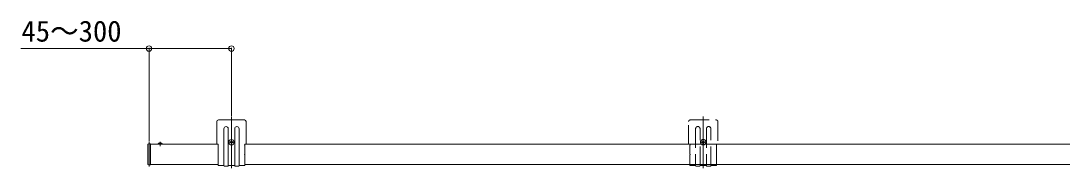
# Model space of a CAD drawing. Units: millimetres, scale not verified. Extents: x -3967 to 3967, y -2821 to 2821.
# Drawn here: x -1901 to -266, y 1510 to 1741 of the extents above; entities that cross this region are included whole.
import ezdxf
from ezdxf.enums import TextEntityAlignment as Align

# ---------------------------------------------------------------- set-up
doc = ezdxf.new("R2010")
doc.units = ezdxf.units.MM
doc.header["$LTSCALE"] = 10
doc.linetypes.add('CHAIN2', pattern=[12, 9, -1, 1, -1])
doc.linetypes.add('DASHED3', pattern=[4, 3, -1])
doc.layers.add('0-1_USER1', color=4, linetype='Continuous', lineweight=9)
doc.layers.add('0-3_YKK_11', color=6, linetype='Continuous', lineweight=9)
doc.styles.add('ＭＳ ゴシック', font='')
doc.styles.get('ＭＳ ゴシック').set_extended_font_data('MS Gothic')

msp = doc.modelspace()

# ---------------------------------------------------------------- linework, layer by layer
at = {"layer": '0-1_USER1', "linetype": 'CHAIN2'}
for p, q in [((-1570.55, 1510.22), (-1570.55, 1591.38)), ((-829.51, 1510.22), (-829.51, 1591.38)), ((-1570.55, 1546.69), (-1570.55, 1555.19)), ((-1700.05, 1512.63), (-1700.05, 1550.96)), ((-1574.8, 1550.94), (-1566.3, 1550.94))]:
    msp.add_line(p, q, dxfattribs=at)
at = {"layer": '0-1_USER1'}
for p, q in [((-1593.55, 1547.74), (-1593.55, 1583.24)), ((-1591.05, 1585.74), (-1550.05, 1585.74)), ((-1582.55, 1571.94), (-1582.55, 1514.24)), ((-1575.55, 1514.24), (-1575.55, 1571.94)), ((-1565.55, 1571.94), (-1565.55, 1514.24)), ((-1558.55, 1514.24), (-1558.55, 1571.94)), ((-1547.55, 1583.24), (-1547.55, 1547.74)), ((-1702.05, 1544.99), (-1702.05, 1547.2)), ((-1702.05, 1544.71), (-1702.05, 1544.99)), ((-1702.05, 1519.08), (-1702.05, 1544.71)), ((-1697.85, 1548.39), (-1701.11, 1548.2)), ((-1697.85, 1548.39), (-1697.85, 1546.08)), ((-1697.85, 1544.71), (-1697.85, 1546.08)), ((-1697.85, 1519.08), (-1697.85, 1544.71)), ((-1697.55, 1548.09), (-1697.55, 1545.8)), ((-1697.55, 1547.74), (-1593.55, 1547.74)), ((-1697.55, 1515.74), (-1697.55, 1547.74)), ((-1697.55, 1519.08), (-1697.55, 1544.71)), ((-1678.96, 1547.74), (-1686.15, 1547.74)), ((-1682.55, 1551.24), (-1682.55, 1544.66)), ((-1596.55, 1547.74), (-1591.55, 1547.74)), ((-1591.55, 1547.45), (-1591.55, 1547.74)), ((-1591.55, 1532.45), (-1591.55, 1546.02)), ((-1571.8, 1550.52), (-1572.63, 1550.52)), ((-1569.31, 1551.35), (-1568.48, 1551.35)), ((-1549.55, 1547.74), (-1549.55, 1547.45)), ((-1549.55, 1547.74), (-1547.55, 1547.74)), ((-1549.55, 1546.02), (-1549.55, 1532.45)), ((-1547.55, 1547.74), (147.45, 1547.74)), ((-1591.55, 1514.24), (-1591.55, 1531.02)), ((-1549.55, 1531.02), (-1549.55, 1514.24)), ((-1702.05, 1518.8), (-1702.05, 1519.08)), ((-1702.05, 1516.59), (-1702.05, 1518.8)), ((-1697.85, 1515.39), (-1701.11, 1515.59)), ((-1697.85, 1517.71), (-1697.85, 1519.08)), ((-1697.85, 1517.71), (-1697.85, 1515.39)), ((-1697.55, 1517.99), (-1697.55, 1515.69)), ((-1591.55, 1515.74), (-1697.55, 1515.74)), ((-1582.55, 1514.24), (-1591.55, 1514.24)), ((-1576.55, 1513.24), (-1581.55, 1513.24)), ((-1565.55, 1514.24), (-1575.55, 1514.24)), ((-1564.55, 1513.24), (-1559.55, 1513.24)), ((-1549.55, 1514.24), (-1558.55, 1514.24)), ((149.45, 1515.74), (-1549.55, 1515.74))]:
    msp.add_line(p, q, dxfattribs=at)
at = {"layer": '0-1_USER1', "linetype": 'DASHED3'}
for p, q in [((-852.51, 1547.74), (-852.51, 1583.24)), ((-850.01, 1585.74), (-809.01, 1585.74)), ((-841.51, 1571.94), (-841.51, 1514.24)), ((-834.51, 1514.24), (-834.51, 1571.94)), ((-824.51, 1571.94), (-824.51, 1514.24)), ((-817.51, 1514.24), (-817.51, 1571.94)), ((-806.51, 1583.24), (-806.51, 1547.74)), ((-829.51, 1546.69), (-829.51, 1555.19)), ((-1684.6, 1549.7), (-1683.7, 1547.89)), ((-1682.55, 1547.28), (-1683.7, 1547.89)), ((-1682.55, 1547.28), (-1681.41, 1547.89)), ((-1680.5, 1549.7), (-1681.41, 1547.89)), ((-855.51, 1547.74), (-850.51, 1547.74)), ((-850.51, 1547.45), (-850.51, 1547.74)), ((-850.51, 1532.45), (-850.51, 1546.02)), ((-833.76, 1550.94), (-825.26, 1550.94)), ((-830.76, 1550.52), (-831.59, 1550.52)), ((-828.27, 1551.35), (-827.44, 1551.35)), ((-808.51, 1547.74), (-808.51, 1547.45)), ((-808.51, 1547.74), (-806.51, 1547.74)), ((-808.51, 1546.02), (-808.51, 1532.45)), ((-850.51, 1514.24), (-850.51, 1531.02)), ((-808.51, 1531.02), (-808.51, 1514.24)), ((-841.51, 1514.24), (-850.51, 1514.24)), ((-835.51, 1513.24), (-840.51, 1513.24)), ((-824.51, 1514.24), (-834.51, 1514.24)), ((-823.51, 1513.24), (-818.51, 1513.24)), ((-808.51, 1514.24), (-817.51, 1514.24))]:
    msp.add_line(p, q, dxfattribs=at)
at = {"layer": '0-1_USER1'}
for points in [[(-1697.55, 1545.8), (-1697.55, 1545.8), (-1697.55, 1545.8), (-1697.55, 1545.79), (-1697.55, 1545.79), (-1697.55, 1545.79), (-1697.55, 1545.78), (-1697.55, 1545.78), (-1697.55, 1545.78), (-1697.55, 1545.77), (-1697.55, 1545.77), (-1697.55, 1545.76), (-1697.55, 1545.76), (-1697.55, 1545.76), (-1697.55, 1545.75), (-1697.55, 1545.75), (-1697.55, 1545.75), (-1697.55, 1545.74), (-1697.55, 1545.74), (-1697.55, 1545.74), (-1697.55, 1545.73), (-1697.55, 1545.73), (-1697.55, 1545.72), (-1697.55, 1545.72), (-1697.55, 1545.72), (-1697.55, 1545.71), (-1697.55, 1545.71), (-1697.55, 1545.71), (-1697.55, 1545.7), (-1697.55, 1545.7), (-1697.55, 1545.69), (-1697.55, 1545.69), (-1697.55, 1545.69), (-1697.55, 1545.68), (-1697.55, 1545.68), (-1697.55, 1545.67), (-1697.55, 1545.67), (-1697.55, 1545.66), (-1697.55, 1545.66), (-1697.55, 1545.66)], [(-1697.55, 1545.66), (-1697.55, 1545.65), (-1697.55, 1545.65), (-1697.55, 1545.64), (-1697.55, 1545.64), (-1697.55, 1545.63), (-1697.55, 1545.63), (-1697.55, 1545.63), (-1697.55, 1545.62), (-1697.55, 1545.62), (-1697.55, 1545.61), (-1697.55, 1545.61), (-1697.55, 1545.6), (-1697.55, 1545.6), (-1697.55, 1545.59), (-1697.55, 1545.59), (-1697.55, 1545.59), (-1697.55, 1545.58), (-1697.55, 1545.58), (-1697.55, 1545.57), (-1697.55, 1545.57), (-1697.55, 1545.56), (-1697.55, 1545.56), (-1697.55, 1545.55), (-1697.55, 1545.55), (-1697.55, 1545.54), (-1697.55, 1545.54), (-1697.55, 1545.53), (-1697.55, 1545.53), (-1697.55, 1545.52), (-1697.55, 1545.52), (-1697.55, 1545.51), (-1697.55, 1545.51), (-1697.55, 1545.5), (-1697.55, 1545.5), (-1697.55, 1545.49), (-1697.55, 1545.49), (-1697.55, 1545.48), (-1697.55, 1545.48), (-1697.55, 1545.47)], [(-1697.55, 1545.47), (-1697.55, 1545.47), (-1697.55, 1545.46), (-1697.55, 1545.46), (-1697.55, 1545.45), (-1697.55, 1545.44), (-1697.55, 1545.44), (-1697.55, 1545.43), (-1697.55, 1545.43), (-1697.55, 1545.42), (-1697.55, 1545.42), (-1697.55, 1545.41), (-1697.55, 1545.41), (-1697.55, 1545.4), (-1697.55, 1545.39), (-1697.55, 1545.39), (-1697.55, 1545.38), (-1697.55, 1545.38), (-1697.55, 1545.37), (-1697.55, 1545.37), (-1697.55, 1545.36), (-1697.55, 1545.35), (-1697.55, 1545.35), (-1697.55, 1545.34), (-1697.55, 1545.34), (-1697.55, 1545.33), (-1697.55, 1545.32), (-1697.55, 1545.32), (-1697.55, 1545.31), (-1697.55, 1545.31), (-1697.55, 1545.3), (-1697.55, 1545.29), (-1697.55, 1545.29), (-1697.55, 1545.28), (-1697.55, 1545.28), (-1697.55, 1545.27), (-1697.55, 1545.26), (-1697.55, 1545.26), (-1697.55, 1545.25), (-1697.55, 1545.24)], [(-1697.55, 1545.24), (-1697.55, 1545.24), (-1697.55, 1545.23), (-1697.55, 1545.23), (-1697.55, 1545.22), (-1697.55, 1545.21), (-1697.55, 1545.21), (-1697.55, 1545.2), (-1697.55, 1545.19), (-1697.55, 1545.19), (-1697.55, 1545.18), (-1697.55, 1545.17), (-1697.55, 1545.17), (-1697.55, 1545.16), (-1697.55, 1545.15), (-1697.55, 1545.15), (-1697.55, 1545.14), (-1697.55, 1545.13), (-1697.55, 1545.13), (-1697.55, 1545.12), (-1697.55, 1545.11), (-1697.55, 1545.11), (-1697.55, 1545.1), (-1697.55, 1545.09), (-1697.55, 1545.09), (-1697.55, 1545.08), (-1697.55, 1545.07), (-1697.55, 1545.07), (-1697.55, 1545.06), (-1697.55, 1545.05), (-1697.55, 1545.04), (-1697.55, 1545.04), (-1697.55, 1545.03), (-1697.55, 1545.02), (-1697.55, 1545.02), (-1697.55, 1545.01), (-1697.55, 1545), (-1697.55, 1545), (-1697.55, 1544.99), (-1697.55, 1544.98)], [(-1697.55, 1544.98), (-1697.55, 1544.97), (-1697.55, 1544.97), (-1697.55, 1544.96), (-1697.55, 1544.95), (-1697.55, 1544.94), (-1697.55, 1544.94), (-1697.55, 1544.93), (-1697.55, 1544.92), (-1697.55, 1544.92), (-1697.55, 1544.91), (-1697.55, 1544.9), (-1697.55, 1544.89), (-1697.55, 1544.89), (-1697.55, 1544.88), (-1697.55, 1544.87), (-1697.55, 1544.86), (-1697.55, 1544.86), (-1697.55, 1544.85), (-1697.55, 1544.84), (-1697.55, 1544.83), (-1697.55, 1544.83), (-1697.55, 1544.82), (-1697.55, 1544.81), (-1697.55, 1544.8), (-1697.55, 1544.8), (-1697.55, 1544.79), (-1697.55, 1544.78), (-1697.55, 1544.77), (-1697.55, 1544.77), (-1697.55, 1544.76), (-1697.55, 1544.75), (-1697.55, 1544.74), (-1697.55, 1544.73), (-1697.55, 1544.73), (-1697.55, 1544.72), (-1697.55, 1544.71)], [(-1572.63, 1550.52), (-1572.63, 1551.35), (-1571.8, 1551.35)], [(-1570.97, 1552.18), (-1570.97, 1553.01), (-1570.14, 1553.01), (-1570.14, 1552.18)], [(-1570.14, 1549.69), (-1570.14, 1548.86), (-1570.97, 1548.86), (-1570.97, 1549.69)], [(-1568.48, 1551.35), (-1568.48, 1550.52), (-1569.31, 1550.52)], [(-1697.55, 1519.08), (-1697.55, 1519.07), (-1697.55, 1519.06), (-1697.55, 1519.05), (-1697.55, 1519.05), (-1697.55, 1519.04), (-1697.55, 1519.03), (-1697.55, 1519.02), (-1697.55, 1519.02), (-1697.55, 1519.01), (-1697.55, 1519), (-1697.55, 1518.99), (-1697.55, 1518.99), (-1697.55, 1518.98), (-1697.55, 1518.97), (-1697.55, 1518.96), (-1697.55, 1518.96), (-1697.55, 1518.95), (-1697.55, 1518.94), (-1697.55, 1518.93), (-1697.55, 1518.93), (-1697.55, 1518.92), (-1697.55, 1518.91), (-1697.55, 1518.9), (-1697.55, 1518.9), (-1697.55, 1518.89), (-1697.55, 1518.88), (-1697.55, 1518.87), (-1697.55, 1518.87), (-1697.55, 1518.86), (-1697.55, 1518.85), (-1697.55, 1518.84), (-1697.55, 1518.84), (-1697.55, 1518.83), (-1697.55, 1518.82), (-1697.55, 1518.82), (-1697.55, 1518.81), (-1697.55, 1518.8), (-1697.55, 1518.79), (-1697.55, 1518.79)], [(-1697.55, 1518.79), (-1697.55, 1518.78), (-1697.55, 1518.77), (-1697.55, 1518.77), (-1697.55, 1518.76), (-1697.55, 1518.75), (-1697.55, 1518.74), (-1697.55, 1518.74), (-1697.55, 1518.73), (-1697.55, 1518.72), (-1697.55, 1518.72), (-1697.55, 1518.71), (-1697.55, 1518.7), (-1697.55, 1518.7), (-1697.55, 1518.69), (-1697.55, 1518.68), (-1697.55, 1518.68), (-1697.55, 1518.67), (-1697.55, 1518.66), (-1697.55, 1518.66), (-1697.55, 1518.65), (-1697.55, 1518.64), (-1697.55, 1518.64), (-1697.55, 1518.63), (-1697.55, 1518.62), (-1697.55, 1518.62), (-1697.55, 1518.61), (-1697.55, 1518.6), (-1697.55, 1518.6), (-1697.55, 1518.59), (-1697.55, 1518.58), (-1697.55, 1518.58), (-1697.55, 1518.57), (-1697.55, 1518.56), (-1697.55, 1518.56), (-1697.55, 1518.55), (-1697.55, 1518.54), (-1697.55, 1518.54), (-1697.55, 1518.53), (-1697.55, 1518.53)], [(-1697.55, 1518.53), (-1697.55, 1518.52), (-1697.55, 1518.51), (-1697.55, 1518.51), (-1697.55, 1518.5), (-1697.55, 1518.49), (-1697.55, 1518.49), (-1697.55, 1518.48), (-1697.55, 1518.48), (-1697.55, 1518.47), (-1697.55, 1518.46), (-1697.55, 1518.46), (-1697.55, 1518.45), (-1697.55, 1518.45), (-1697.55, 1518.44), (-1697.55, 1518.44), (-1697.55, 1518.43), (-1697.55, 1518.42), (-1697.55, 1518.42), (-1697.55, 1518.41), (-1697.55, 1518.41), (-1697.55, 1518.4), (-1697.55, 1518.39), (-1697.55, 1518.39), (-1697.55, 1518.38), (-1697.55, 1518.38), (-1697.55, 1518.37), (-1697.55, 1518.37), (-1697.55, 1518.36), (-1697.55, 1518.36), (-1697.55, 1518.35), (-1697.55, 1518.34), (-1697.55, 1518.34), (-1697.55, 1518.33), (-1697.55, 1518.33), (-1697.55, 1518.32), (-1697.55, 1518.32), (-1697.55, 1518.31), (-1697.55, 1518.31), (-1697.55, 1518.3)], [(-1697.55, 1518.3), (-1697.55, 1518.3), (-1697.55, 1518.29), (-1697.55, 1518.29), (-1697.55, 1518.28), (-1697.55, 1518.28), (-1697.55, 1518.27), (-1697.55, 1518.27), (-1697.55, 1518.26), (-1697.55, 1518.26), (-1697.55, 1518.25), (-1697.55, 1518.25), (-1697.55, 1518.24), (-1697.55, 1518.24), (-1697.55, 1518.23), (-1697.55, 1518.23), (-1697.55, 1518.22), (-1697.55, 1518.22), (-1697.55, 1518.21), (-1697.55, 1518.21), (-1697.55, 1518.2), (-1697.55, 1518.2), (-1697.55, 1518.19), (-1697.55, 1518.19), (-1697.55, 1518.19), (-1697.55, 1518.18), (-1697.55, 1518.18), (-1697.55, 1518.17), (-1697.55, 1518.17), (-1697.55, 1518.16), (-1697.55, 1518.16), (-1697.55, 1518.15), (-1697.55, 1518.15), (-1697.55, 1518.15), (-1697.55, 1518.14), (-1697.55, 1518.14), (-1697.55, 1518.13), (-1697.55, 1518.13), (-1697.55, 1518.13), (-1697.55, 1518.12)], [(-1697.55, 1518.12), (-1697.55, 1518.12), (-1697.55, 1518.11), (-1697.55, 1518.11), (-1697.55, 1518.11), (-1697.55, 1518.1), (-1697.55, 1518.1), (-1697.55, 1518.09), (-1697.55, 1518.09), (-1697.55, 1518.09), (-1697.55, 1518.08), (-1697.55, 1518.08), (-1697.55, 1518.07), (-1697.55, 1518.07), (-1697.55, 1518.07), (-1697.55, 1518.06), (-1697.55, 1518.06), (-1697.55, 1518.06), (-1697.55, 1518.05), (-1697.55, 1518.05), (-1697.55, 1518.04), (-1697.55, 1518.04), (-1697.55, 1518.04), (-1697.55, 1518.03), (-1697.55, 1518.03), (-1697.55, 1518.03), (-1697.55, 1518.02), (-1697.55, 1518.02), (-1697.55, 1518.02), (-1697.55, 1518.01), (-1697.55, 1518.01), (-1697.55, 1518), (-1697.55, 1518), (-1697.55, 1518), (-1697.55, 1517.99), (-1697.55, 1517.99), (-1697.55, 1517.99)]]:
    msp.add_lwpolyline(points, dxfattribs=at)
at = {"layer": '0-1_USER1', "linetype": 'DASHED3'}
for points in [[(-831.59, 1550.52), (-831.59, 1551.35), (-830.76, 1551.35)], [(-829.93, 1552.18), (-829.93, 1553.01), (-829.1, 1553.01), (-829.1, 1552.18)], [(-829.1, 1549.69), (-829.1, 1548.86), (-829.93, 1548.86), (-829.93, 1549.69)], [(-827.44, 1551.35), (-827.44, 1550.52), (-828.27, 1550.52)]]:
    msp.add_lwpolyline(points, dxfattribs=at)
at = {"layer": '0-1_USER1'}
msp.add_circle((-1570.55, 1550.94), 4.25, dxfattribs=at)
at = {"layer": '0-1_USER1', "linetype": 'DASHED3'}
msp.add_circle((-829.51, 1550.94), 4.25, dxfattribs=at)
at = {"layer": '0-1_USER1'}
for centre, radius, start, end in [((-1591.05, 1583.24), 2.5, 90, 180), ((-1579.05, 1571.94), 3.5, 0, 180), ((-1562.05, 1571.94), 3.5, 0, 180), ((-1550.05, 1583.24), 2.5, 0, 90), ((-1701.05, 1547.2), 1, 93.5, 180), ((-1697.85, 1548.09), 0.3, 0, 90), ((-1686.15, 1547.89), 0.154, 152.71904, 270), ((-1682.55, 1546.04), 4.2, 27.28096, 152.71904), ((-1678.96, 1547.89), 0.154, 270, 27.28096), ((-1592.25, 1546.74), 1, 314.427, 45.573), ((-1571.8, 1552.18), 0.83, 270, 0), ((-1571.8, 1549.69), 0.83, 0, 90), ((-1569.31, 1552.18), 0.83, 180, 270), ((-1569.31, 1549.69), 0.83, 90, 180), ((-1548.85, 1546.74), 1, 134.427, 225.573), ((-1592.25, 1531.74), 1, 314.427, 45.573), ((-1548.85, 1531.74), 1, 134.427, 225.573), ((-1701.05, 1516.59), 1, 180, 266.5), ((-1697.85, 1515.69), 0.3, 270, 0), ((-1581.55, 1514.24), 1, 180, 270), ((-1576.55, 1514.24), 1, 270, 0), ((-1564.55, 1514.24), 1, 180, 270), ((-1559.55, 1514.24), 1, 270, 0)]:
    msp.add_arc(centre, radius, start, end, dxfattribs=at)
at = {"layer": '0-1_USER1', "linetype": 'DASHED3'}
for centre, radius, start, end in [((-850.01, 1583.24), 2.5, 90, 180), ((-838.01, 1571.94), 3.5, 0, 180), ((-821.01, 1571.94), 3.5, 0, 180), ((-809.01, 1583.24), 2.5, 0, 90), ((-851.21, 1546.74), 1, 314.427, 45.573), ((-830.76, 1552.18), 0.83, 270, 0), ((-830.76, 1549.69), 0.83, 0, 90), ((-828.27, 1552.18), 0.83, 180, 270), ((-828.27, 1549.69), 0.83, 90, 180), ((-807.81, 1546.74), 1, 134.427, 225.573), ((-851.21, 1531.74), 1, 314.427, 45.573), ((-807.81, 1531.74), 1, 134.427, 225.573), ((-840.51, 1514.24), 1, 180, 270), ((-835.51, 1514.24), 1, 270, 0), ((-823.51, 1514.24), 1, 180, 270), ((-818.51, 1514.24), 1, 270, 0)]:
    msp.add_arc(centre, radius, start, end, dxfattribs=at)
at = {"layer": '0-3_YKK_11'}
for p, q in [((-1700.05, 1551.96), (-1700.05, 1698.74)), ((-1570.55, 1592.38), (-1570.55, 1698.74))]:
    msp.add_line(p, q, dxfattribs=at)
msp.add_lwpolyline([(-1570.55, 1697.74), (-1700.05, 1697.74), (-1901.45, 1697.74)], dxfattribs=at)
for centre in [(-1700.05, 1697.74), (-1570.55, 1697.74)]:
    msp.add_circle(centre, 4.25, dxfattribs=at)

# ---------------------------------------------------------------- texts
at = {"layer": '0-3_YKK_11', "style": 'ＭＳ ゴシック'}
msp.add_text('45～300', height=32.99, dxfattribs=at).set_placement((-1900.45, 1698.74), align=Align.BOTTOM_LEFT)

doc.saveas('drawing.dxf')
